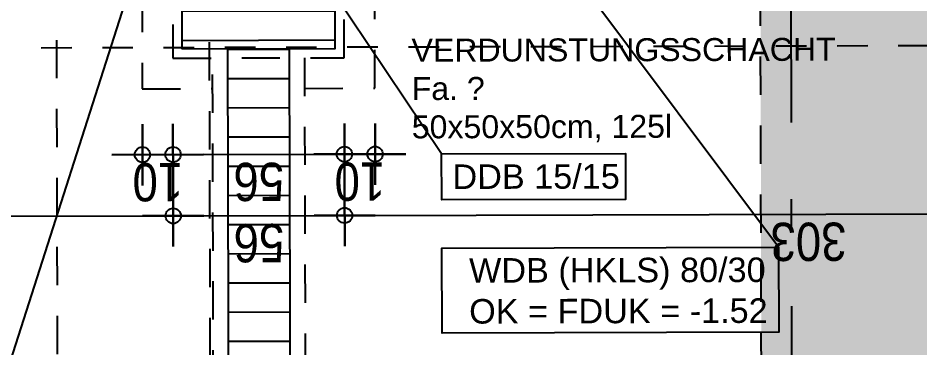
# Model space of a CAD drawing. Header units: millimetres. Extents: x 2158 to 2226, y 1541 to 1653.
# Drawn here: x 2192.839 to 2195.785, y 1606.489 to 1607.566 of the extents above; entities that cross this region are included whole.
import ezdxf

# ---------------------------------------------------------------- set-up
doc = ezdxf.new("R2010")
doc.units = ezdxf.units.MM
doc.linetypes.add('HIDDEN2', pattern=[0.1875, 0.125, -0.0625])
doc.linetypes.add('STRICHPUNKT', pattern=[1, 0.5, -0.25, 0, -0.25])
for name, color, linetype in [('02-ANS-G00-Lkg-Rigol', 8, 'Continuous'), ('02-AXO-G00-Lkg-M0', 8, 'STRICHPUNKT'), ('02-DIM-G00-Lkg-ACHSEN', 8, 'Continuous'), ('02-DIM-G00-LKG-ROHBAU', 8, 'Continuous'), ('02-HID-G00-LKG-M0', 8, 'HIDDEN2'), ('02-TXT-G00-LKG-M0', 8, 'Continuous'), ('03-TXT-G00-Lkg-M0', 8, 'Continuous'), ('07-ELE-G00-LKG-M0', 94, 'HIDDEN2'), ('07-HLS-G00-LKG-M0', 140, 'HIDDEN2')]:
    doc.layers.add(name, color=color, linetype=linetype)
doc.styles.add('ARIAL', font='arial.ttf', dxfattribs={"width": 0.85})
doc.styles.get("Standard").update_dxf_attribs({"font": 'arial.ttf'})
doc.dimstyles.new('pp chromy&schneider', dxfattribs={"dimscale": 0.005, "dimtxt": 25, "dimasz": 10, "dimexe": 0, "dimexo": 0, "dimgap": 5, "dimtad": 1, "dimdec": 1, "dimlfac": 100, "dimrnd": 0.1, "dimzin": 9, "dimdsep": 46, "dimtxsty": 'ARIAL', "dimblk": 'c&s kote', "dimcen": 0, "dimse1": 1, "dimse2": 1, "dimclrd": 8, "dimclrt": 8, "dimadec": 0, "dimazin": 0, "dimtfac": 0.75, "dimtdec": 1, "dimtix": 1, "dimtmove": 2, "dimatfit": 0, "dimldrblk": 'NONE', "dimfxl": 1, "dimtolj": 1, "dimlwd": -1, "dimarcsym": 0})

# ---------------------------------------------------------------- blocks, each defined once
blk = doc.blocks.new('c&s kote')
at = {"color": 8}
for p, q in [((0, -2), (0, 2)), ((0, 2), (0, -2)), ((-2, 0), (2, 0)), ((2, 0), (-2, 0))]:
    blk.add_line(p, q, dxfattribs=at)
blk.add_circle((0, 0), 0.5, dxfattribs=at)
blk = doc.blocks.new('*D1339')
at = {"layer": '02-DIM-G00-LKG-ROHBAU', "color": 8, "transparency": 16777216}
blk.add_arc((2184.8701, 1613.0995), 0.4759, 276.1646, 354.12, dxfattribs=at)
at = {"layer": 'Defpoints', "color": 0, "transparency": 16777216}
for p in [(2202.5452, 1613.1434), (2184.8701, 1613.0995), (2184.8701, 1613.0995), (2185.1091, 1612.6879), (2184.8909, 1604.7395)]:
    blk.add_point(p, dxfattribs=at)
at = {"layer": '02-DIM-G00-LKG-ROHBAU', "color": 8, "transparency": 16777216, "xscale": 0.05, "yscale": 0.05, "zscale": 0.05}
for p, rotation in [((2185.346, 1613.1006), 87.13117031251532), ((2184.8713, 1612.6235), 183.1534325138217)]:
    blk.add_blockref('c&s kote', p, dxfattribs=dict(at, rotation=rotation))
at = {"layer": '02-DIM-G00-LKG-ROHBAU', "color": 8, "transparency": 16777216, "insert": (2185.2704, 1612.7011), "char_height": 0.125, "attachment_point": 5, "rotation": 225.1423, "style": 'ARIAL'}
blk.add_mtext('\\A1;90.0°', dxfattribs=at)
blk = doc.blocks.new('_None')
blk = doc.blocks.new('*D1772')
at = {"layer": '02-DIM-G00-LKG-ROHBAU', "color": 8, "transparency": 16777216}
blk.add_line((2190.3655, 1606.9131), (2193.2955, 1606.9204), dxfattribs=at)
at = {"layer": 'Defpoints', "color": 0, "transparency": 16777216}
for p in [(2190.3139, 1607.563), (2193.3442, 1607.4355), (2193.3455, 1606.9205)]:
    blk.add_point(p, dxfattribs=at)
at = {"layer": '02-DIM-G00-LKG-ROHBAU', "color": 8, "transparency": 16777216, "xscale": 0.05, "yscale": 0.05, "zscale": 0.05}
for p, rotation in [((2193.3455, 1606.9205), 0.1423037025548746), ((2190.3155, 1606.913), 180.1423037025548)]:
    blk.add_blockref('c&s kote', p, dxfattribs=dict(at, rotation=rotation))
at = {"layer": '02-DIM-G00-LKG-ROHBAU', "color": 8, "transparency": 16777216, "insert": (2191.8307, 1606.8279), "char_height": 0.125, "attachment_point": 5, "rotation": 180.1423, "style": 'ARIAL'}
blk.add_mtext('\\A1;303', dxfattribs=at)
blk = doc.blocks.new('*D1773')
at = {"layer": '02-DIM-G00-LKG-ROHBAU', "color": 8, "transparency": 16777216}
blk.add_line((2193.3955, 1606.9206), (2193.8555, 1606.9218), dxfattribs=at)
at = {"layer": 'Defpoints', "color": 0, "transparency": 16777216}
for p in [(2193.3442, 1607.4355), (2193.9042, 1607.4369), (2193.9055, 1606.9219)]:
    blk.add_point(p, dxfattribs=at)
at = {"layer": '02-DIM-G00-LKG-ROHBAU', "color": 8, "transparency": 16777216, "xscale": 0.05, "yscale": 0.05, "zscale": 0.05}
for p, rotation in [((2193.3455, 1606.9205), 180.1423037025548), ((2193.9055, 1606.9219), 0.1423037025548746)]:
    blk.add_blockref('c&s kote', p, dxfattribs=dict(at, rotation=rotation))
at = {"layer": '02-DIM-G00-LKG-ROHBAU', "color": 8, "transparency": 16777216, "insert": (2193.6257, 1606.8324), "char_height": 0.125, "attachment_point": 5, "rotation": 180.1423, "style": 'ARIAL'}
blk.add_mtext('\\A1;56', dxfattribs=at)
blk = doc.blocks.new('*D1774')
at = {"layer": '02-DIM-G00-LKG-ROHBAU', "color": 8, "transparency": 16777216}
blk.add_line((2193.9555, 1606.922), (2196.8855, 1606.9293), dxfattribs=at)
at = {"layer": 'Defpoints', "color": 0, "transparency": 16777216}
for p in [(2196.9338, 1607.5794), (2193.9042, 1607.4369), (2196.9355, 1606.9294)]:
    blk.add_point(p, dxfattribs=at)
at = {"layer": '02-DIM-G00-LKG-ROHBAU', "color": 8, "transparency": 16777216, "xscale": 0.05, "yscale": 0.05, "zscale": 0.05}
for p, rotation in [((2193.9055, 1606.9219), 180.1423037025548), ((2196.9355, 1606.9294), 0.1423037025548746)]:
    blk.add_blockref('c&s kote', p, dxfattribs=dict(at, rotation=rotation))
at = {"layer": '02-DIM-G00-LKG-ROHBAU', "color": 8, "transparency": 16777216, "insert": (2195.4207, 1606.8368), "char_height": 0.125, "attachment_point": 5, "rotation": 180.1423, "style": 'ARIAL'}
blk.add_mtext('\\A1;303', dxfattribs=at)
blk = doc.blocks.new('*D1776')
at = {"layer": '02-DIM-G00-LKG-ROHBAU', "color": 8, "transparency": 16777216}
for p, q in [((2193.195, 1607.1201), (2193.145, 1607.12)), ((2193.245, 1607.1202), (2193.345, 1607.1205)), ((2193.395, 1607.1206), (2193.445, 1607.1207))]:
    blk.add_line(p, q, dxfattribs=at)
at = {"layer": 'Defpoints', "color": 0, "transparency": 16777216}
for p in [(2193.3442, 1607.4355), (2193.2444, 1607.3352), (2193.345, 1607.1205)]:
    blk.add_point(p, dxfattribs=at)
at = {"layer": '02-DIM-G00-LKG-ROHBAU', "color": 8, "transparency": 16777216, "xscale": 0.05, "yscale": 0.05, "zscale": 0.05}
for p, rotation in [((2193.245, 1607.1202), 0.1423037025548746), ((2193.345, 1607.1205), 180.1423037025548)]:
    blk.add_blockref('c&s kote', p, dxfattribs=dict(at, rotation=rotation))
at = {"layer": '02-DIM-G00-LKG-ROHBAU', "color": 8, "transparency": 16777216, "insert": (2193.2952, 1607.0315), "char_height": 0.125, "attachment_point": 5, "rotation": 180.1423, "style": 'ARIAL'}
blk.add_mtext('\\A1;10', dxfattribs=at)
blk = doc.blocks.new('*D1777')
at = {"layer": '02-DIM-G00-LKG-ROHBAU', "color": 8, "transparency": 16777216}
blk.add_line((2193.395, 1607.1206), (2193.855, 1607.1218), dxfattribs=at)
at = {"layer": 'Defpoints', "color": 0, "transparency": 16777216}
for p in [(2193.3442, 1607.4355), (2193.9042, 1607.4369), (2193.905, 1607.1219)]:
    blk.add_point(p, dxfattribs=at)
at = {"layer": '02-DIM-G00-LKG-ROHBAU', "color": 8, "transparency": 16777216, "xscale": 0.05, "yscale": 0.05, "zscale": 0.05}
for p, rotation in [((2193.345, 1607.1205), 180.1423037025548), ((2193.905, 1607.1219), 0.1423037025548746)]:
    blk.add_blockref('c&s kote', p, dxfattribs=dict(at, rotation=rotation))
at = {"layer": '02-DIM-G00-LKG-ROHBAU', "color": 8, "transparency": 16777216, "insert": (2193.6252, 1607.0324), "char_height": 0.125, "attachment_point": 5, "rotation": 180.1423, "style": 'ARIAL'}
blk.add_mtext('\\A1;56', dxfattribs=at)
blk = doc.blocks.new('*D1778')
at = {"layer": '02-DIM-G00-LKG-ROHBAU', "color": 8, "transparency": 16777216}
for p, q in [((2193.855, 1607.1218), (2193.805, 1607.1216)), ((2193.905, 1607.1219), (2194.005, 1607.1221)), ((2194.055, 1607.1223), (2194.105, 1607.1224))]:
    blk.add_line(p, q, dxfattribs=at)
at = {"layer": 'Defpoints', "color": 0, "transparency": 16777216}
for p in [(2193.9042, 1607.4369), (2194.0044, 1607.3371), (2194.005, 1607.1221)]:
    blk.add_point(p, dxfattribs=at)
at = {"layer": '02-DIM-G00-LKG-ROHBAU', "color": 8, "transparency": 16777216, "xscale": 0.05, "yscale": 0.05, "zscale": 0.05}
for p, rotation in [((2193.905, 1607.1219), 0.1423037025548746), ((2194.005, 1607.1221), 180.1423037025548)]:
    blk.add_blockref('c&s kote', p, dxfattribs=dict(at, rotation=rotation))
at = {"layer": '02-DIM-G00-LKG-ROHBAU', "color": 8, "transparency": 16777216, "insert": (2193.9552, 1607.0332), "char_height": 0.125, "attachment_point": 5, "rotation": 180.1423, "style": 'ARIAL'}
blk.add_mtext('\\A1;10', dxfattribs=at)
blk = doc.blocks.new('*D2253')
at = {"layer": '02-DIM-G00-Lkg-ACHSEN', "color": 8, "transparency": 16777216}
blk.add_arc((2202.96, 1613.5444), 0.8424, 3.5436, 86.2542, dxfattribs=at)
at = {"layer": 'Defpoints', "color": 0, "transparency": 16777216}
for p in [(2202.9858, 1617.8445), (2203.6896, 1613.9653), (2205.5283, 1613.5508), (2180.2104, 1613.4879), (2202.8824, 1600.6442)]:
    blk.add_point(p, dxfattribs=at)
at = {"layer": '02-DIM-G00-Lkg-ACHSEN', "color": 8, "transparency": 16777216, "xscale": 0.05, "yscale": 0.05, "zscale": 0.05}
for p, rotation in [((2202.965, 1614.3868), 177.9548334426273), ((2203.8023, 1613.5465), 271.8429358783954)]:
    blk.add_blockref('c&s kote', p, dxfattribs=dict(at, rotation=rotation))
at = {"layer": '02-DIM-G00-Lkg-ACHSEN', "color": 8, "transparency": 16777216, "insert": (2203.6196, 1614.2017), "char_height": 0.125, "attachment_point": 5, "rotation": 314.8989, "style": 'ARIAL'}
blk.add_mtext('\\A1;89.51°', dxfattribs=at)
blk = doc.blocks.new('*D2254')
at = {"layer": '02-DIM-G00-Lkg-ACHSEN', "color": 8, "transparency": 16777216}
blk.add_arc((2199.0727, 1612.0847), 0.501, 5.8632, 84.4214, dxfattribs=at)
at = {"layer": 'Defpoints', "color": 0, "transparency": 16777216}
for p in [(2199.0584, 1617.8347), (2199.5059, 1612.3363), (2205.5319, 1612.1008), (2180.203, 1612.0379), (2199.1011, 1600.6348)]:
    blk.add_point(p, dxfattribs=at)
at = {"layer": '02-DIM-G00-Lkg-ACHSEN', "color": 8, "transparency": 16777216, "xscale": 0.05, "yscale": 0.05, "zscale": 0.05}
for p, rotation in [((2199.0714, 1612.5857), 177.2818413743608), ((2199.5736, 1612.086), 273.0027660306324)]:
    blk.add_blockref('c&s kote', p, dxfattribs=dict(at, rotation=rotation))
at = {"layer": '02-DIM-G00-Lkg-ACHSEN', "color": 8, "transparency": 16777216, "insert": (2199.4887, 1612.5028), "char_height": 0.125, "attachment_point": 5, "rotation": 315.1423, "style": 'ARIAL'}
blk.add_mtext('\\A1;90.00°', dxfattribs=at)

msp = doc.modelspace()

# ---------------------------------------------------------------- hatches: boundary and pattern name
at = {"layer": '02-ANS-G00-Lkg-Rigol'}
h = msp.add_hatch(dxfattribs=at)
h.set_pattern_fill('ANSI31', color=256, scale=0.03, angle=422.0465, style=0)
h.set_pattern_definition([(0.1423, (2190.541155, 1608.34353), (-0.0002366, 0.0952497), [])])
h.paths.add_polyline_path([(2193.3741, 1607.4656), (2193.8741, 1607.4668), (2193.8729, 1607.9668), (2193.3729, 1607.9656), (2193.3741, 1607.4656)])
h = msp.add_hatch(dxfattribs=at)
h.set_pattern_fill('ANSI31', color=256, scale=0.03, angle=422.0465, style=0)
h.set_pattern_definition([(0.1423, (2190.55623, 1608.31357), (-0.0002366, 0.0952497), [])])
h.paths.add_polyline_path([(2193.5241, 1607.4659), (2193.7241, 1607.4664), (2193.7404, 1600.9075), (2193.5404, 1600.907)])
at = {"layer": '07-HLS-G00-LKG-M0'}
h = msp.add_hatch(dxfattribs=at)
h.set_pattern_fill('DOTS', color=256, scale=0.09, angle=197.0465, style=0)
h.set_pattern_definition([(90, (2135.3003, 1537.52786), (-0.142875, 0.0714375), [0, -0.142875])])
h.paths.add_polyline_path([(2181.9638, 1604.3572), (2181.1404, 1604.3552), (2181.1601, 1608.2185), (2171.2536, 1608.2691), (2171.2853, 1614.469), (2173.2953, 1614.4587), (2173.2953, 1615.0259), (2170.488, 1615.0041), (2170.4045, 1598.6433), (2172.3094, 1598.6336), (2172.3079, 1598.3336), (2173.1079, 1598.3295), (2173.1135, 1599.4295), (2171.2085, 1599.4392), (2171.2495, 1607.4691), (2180.3794, 1607.4225), (2180.3597, 1603.5533), (2196.0737, 1603.5923), (2196.0736, 1603.6672), (2201.6383, 1603.681), (2201.5756, 1593.2479), (2202.3756, 1593.2479), (2202.4431, 1604.483), (2196.0716, 1604.4672), (2196.0613, 1608.6022), (2195.2613, 1608.6003), (2195.2718, 1604.3903), (2182.7638, 1604.3592), (2182.7881, 1609.1144), (2181.9881, 1609.1184)])
h.paths.add_polyline_path([(2201.6779, 1600.3251), (2202.2503, 1600.3265), (2202.2507, 1600.1363), (2201.6784, 1600.1349)], flags=24)

# ---------------------------------------------------------------- linework, layer by layer
at = {"layer": '02-ANS-G00-Lkg-Rigol', "flags": 128}
msp.add_lwpolyline([(2193.3741, 1607.4656), (2193.8741, 1607.4668), (2193.8729, 1607.9668), (2193.3729, 1607.9656), (2193.3741, 1607.4656)], close=True, dxfattribs=at)
at = {"layer": '02-ANS-G00-Lkg-Rigol'}
msp.add_lwpolyline([(2193.5241, 1607.4659), (2193.7241, 1607.4664), (2193.7404, 1600.9075), (2193.5404, 1600.907)], close=True, dxfattribs=at)
at = {"layer": '02-AXO-G00-Lkg-M0'}
msp.add_lwpolyline([(2195.3811, 1600.6255), (2195.3384, 1617.8255)], dxfattribs=at)
at = {"layer": '02-HID-G00-LKG-M0'}
for p, q in [((2193.2425, 1608.0952), (2193.2444, 1607.3352)), ((2194.0044, 1607.3371), (2194.0025, 1608.0971)), ((2193.3428, 1607.9955), (2193.3442, 1607.4355)), ((2193.9042, 1607.4369), (2193.9028, 1607.9969)), ((2193.3442, 1607.4355), (2193.9042, 1607.4369)), ((2193.3442, 1607.4355), (2193.3442, 1607.4355)), ((2193.2444, 1607.3352), (2193.4744, 1607.3358)), ((2193.7744, 1607.3366), (2194.0044, 1607.3371))]:
    msp.add_line(p, q, dxfattribs=at)
at = {"layer": '02-HID-G00-LKG-M0', "ltscale": 0.5}
msp.add_lwpolyline([(2188.313, 1607.908), (2188.3141, 1607.458), (2199.2841, 1607.4852), (2199.283, 1607.9352)], close=True, dxfattribs=at)
at = {"layer": '02-HID-G00-LKG-M0'}
for points in [[(2193.4903, 1600.9569), (2193.4742, 1607.4358)], [(2193.7742, 1607.4366), (2193.7903, 1600.9576)]]:
    msp.add_lwpolyline(points, dxfattribs=at)
at = {"layer": '02-TXT-G00-LKG-M0'}
for points in [[(2192.8054, 1606.4192), (2192.806, 1606.1417), (2191.7466, 1606.1391), (2191.7459, 1606.4165), (2192.8054, 1606.4192), (2193.2135, 1607.6951)], [(2195.3227, 1606.8183), (2195.3234, 1606.5408), (2194.2238, 1606.5381), (2194.2231, 1606.8156), (2195.3227, 1606.8183), (2194.6635, 1607.6988)]]:
    msp.add_lwpolyline(points, dxfattribs=at)
at = {"layer": '03-TXT-G00-Lkg-M0'}
msp.add_lwpolyline([(2194.2224, 1607.1227), (2194.8224, 1607.1242), (2194.8227, 1606.9742), (2194.2227, 1606.9727), (2194.2224, 1607.1227), (2193.6227, 1608.0162)], dxfattribs=at)
at = {"layer": '07-ELE-G00-LKG-M0'}
msp.add_lwpolyline([(2193.4502, 1613.1208), (2192.9502, 1613.1195), (2192.9868, 1598.3612), (2193.4868, 1598.3625)], close=True, dxfattribs=at)
at = {"layer": '07-HLS-G00-LKG-M0'}
msp.add_line((2195.2718, 1604.3903), (2195.2613, 1608.6003), dxfattribs=at)

# ---------------------------------------------------------------- texts
at = {"layer": '02-TXT-G00-LKG-M0', "rotation": 0.1423}
for s, insert, char_height, width, attachment_point in [('{\\fArial|b0|i0|c0|p34;VERDUNSTUNGSSCHACHT\\PFa. ?\\P50x50x50cm, 125l}', (2194.124, 1607.4985), 0.075, 1.5688, 1), ('{\\fArial|b0|i0|c0|p34;WDB (HKLS) 80/30\\POK = FDUK = -1.52}', (2194.3123, 1606.5678), 0.08, 1.6675, 7)]:
    msp.add_mtext(s, dxfattribs=dict(at, insert=insert, char_height=char_height, width=width, attachment_point=attachment_point))
at = {"layer": '03-TXT-G00-Lkg-M0', "insert": (2194.8043, 1607.0491), "char_height": 0.08, "width": 0.9139, "attachment_point": 6, "rotation": 0.1423}
msp.add_mtext('{\\fArial|b0|i0|c0|p34;DDB 15/15}', dxfattribs=at)

# ---------------------------------------------------------------- dimensions: what is measured, and where the dimension line sits
at = {"layer": '02-DIM-G00-Lkg-ACHSEN'}
for base, line1, line2, picture, middle in [((2199.5059, 1612.3363), ((2180.203, 1612.0379), (2205.5319, 1612.1008)), ((2199.1011, 1600.6348), (2199.0584, 1617.8347)), '*D2254', (2199.4887, 1612.5028)), ((2203.6896, 1613.9653), ((2180.2104, 1613.4879), (2205.5283, 1613.5508)), ((2202.8824, 1600.6442), (2202.9858, 1617.8445)), '*D2253', (2203.6196, 1614.2017))]:
    dim = msp.add_angular_dim_2l(base=base, line1=line1, line2=line2, dimstyle='pp chromy&schneider', override={"dimzin": 8, "dimadec": 2}, dxfattribs=at)
    dim.commit()
    dim.dimension.update_dxf_attribs({"geometry": picture, "text_midpoint": middle})
at = {"layer": '02-DIM-G00-LKG-ROHBAU'}
dim = msp.add_angular_dim_2l(base=(2185.1091, 1612.6879), line1=((2184.8701, 1613.0995), (2202.5452, 1613.1434)), line2=((2184.8909, 1604.7395), (2184.8701, 1613.0995)), dimstyle='pp chromy&schneider', override={"dimadec": 1}, dxfattribs=at)
dim.commit()
dim.dimension.update_dxf_attribs({"geometry": '*D1339', "text_midpoint": (2185.2704, 1612.7011)})
for base, p1, p2, picture, middle in [((2196.9355, 1606.9294), (2193.9042, 1607.4369), (2196.9338, 1607.5794), '*D1774', (2195.4207, 1606.8368)), ((2193.3455, 1606.9205), (2190.3139, 1607.563), (2193.3442, 1607.4355), '*D1772', (2191.8307, 1606.8279)), ((2193.9055, 1606.9219), (2193.3442, 1607.4355), (2193.9042, 1607.4369), '*D1773', (2193.6257, 1606.8324))]:
    dim = msp.add_linear_dim(base=base, p1=p1, p2=p2, angle=0.1423, dimstyle='pp chromy&schneider', dxfattribs=at)
    dim.commit()
    dim.dimension.update_dxf_attribs({"geometry": picture, "text_midpoint": middle})
for base, p1, p2, picture, middle in [((2193.345, 1607.1205), (2193.2444, 1607.3352), (2193.3442, 1607.4355), '*D1776', (2193.2952, 1607.0315)), ((2193.905, 1607.1219), (2193.3442, 1607.4355), (2193.9042, 1607.4369), '*D1777', (2193.6252, 1607.0324)), ((2194.005, 1607.1221), (2193.9042, 1607.4369), (2194.0044, 1607.3371), '*D1778', (2193.9552, 1607.0332))]:
    dim = msp.add_linear_dim(base=base, p1=p1, p2=p2, angle=0.1423, dimstyle='pp chromy&schneider', override={"dimzin": 8}, dxfattribs=at)
    dim.commit()
    dim.dimension.update_dxf_attribs({"geometry": picture, "text_midpoint": middle})

doc.saveas('drawing.dxf')
